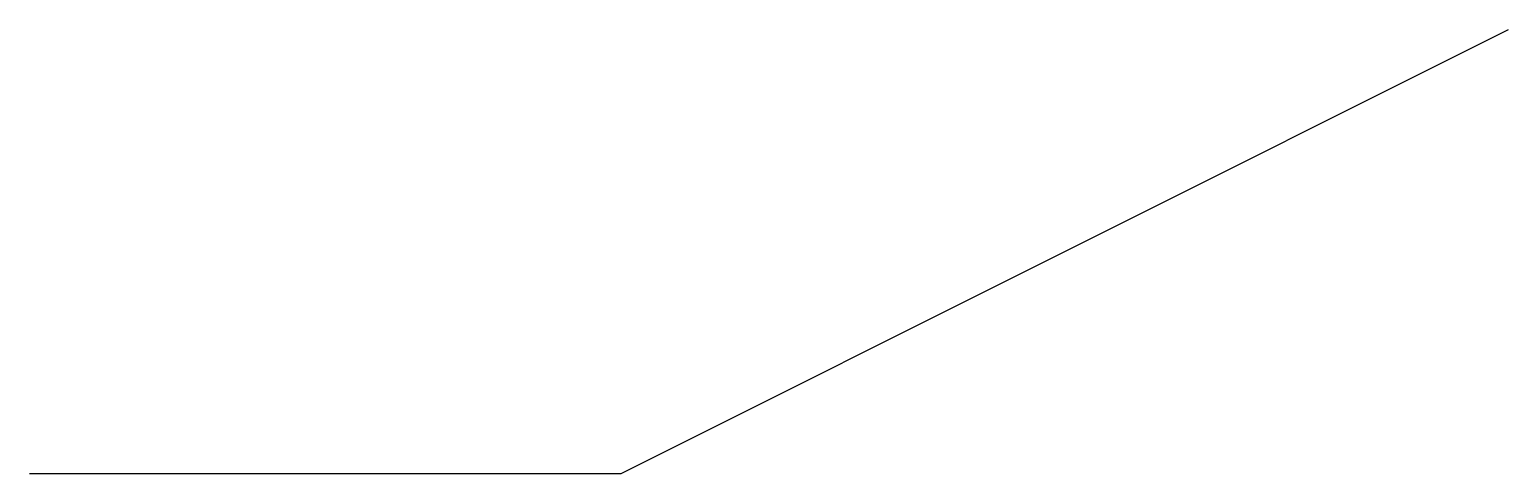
# Model space of a CAD drawing. Extents: x 190 to 195, y 110 to 111.5.
import ezdxf

# ---------------------------------------------------------------- set-up
doc = ezdxf.new("R2010")
doc.units = 0
doc.header["$MEASUREMENT"] = 0

msp = doc.modelspace()

# ---------------------------------------------------------------- linework, layer by layer
for p, q in [((192, 110), (195, 111.5)), ((190, 110), (192, 110))]:
    msp.add_line(p, q)

doc.saveas('drawing.dxf')
